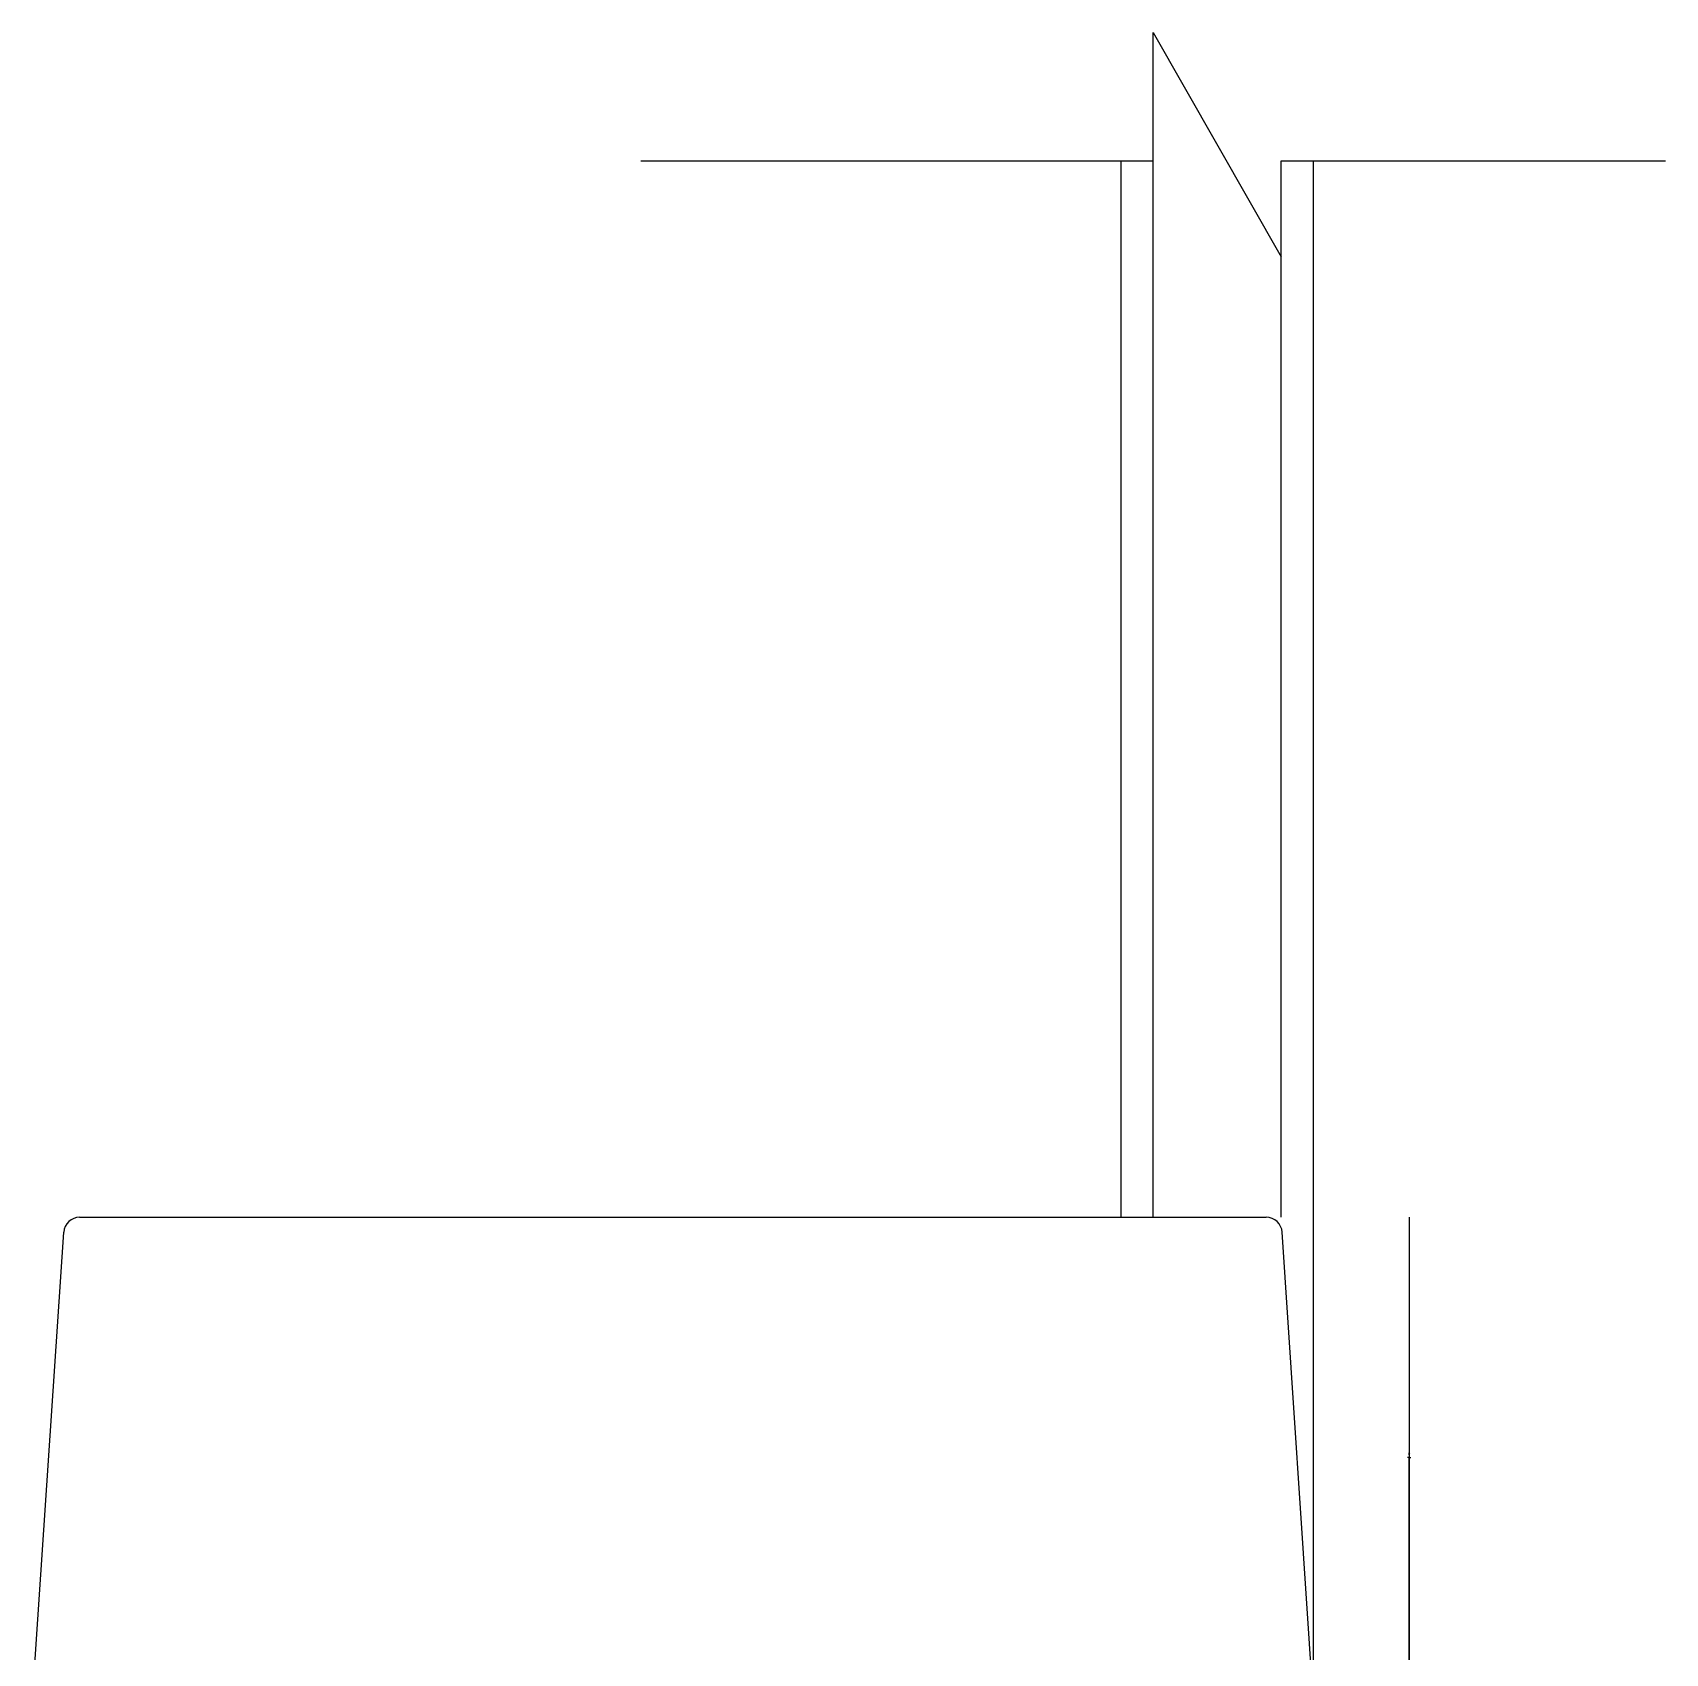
# Model space of a CAD drawing. Header units: metres. Extents: x 9080 to 10163, y 259 to 2945.
# Drawn here: x 9240 to 9750, y 2439 to 2945 of the extents above; entities that cross this region are included whole.
import ezdxf

# ---------------------------------------------------------------- set-up
doc = ezdxf.new("R2010")
doc.units = ezdxf.units.M
doc.layers.add('PUB_DIM', color=3, linetype='Continuous')
doc.layers.add('S_SURFACE', color=6, linetype='Continuous')
doc.dimstyles.get("Standard").update_dxf_attribs({"dimtxt": 2.5, "dimasz": 2.5, "dimexe": 1.25, "dimexo": 0.625, "dimtad": 1, "dimcen": 2.5, "dimazin": 3, "dimtfac": 1, "dimtmove": 0, "dimatfit": 3})

# ---------------------------------------------------------------- blocks, each defined once
blk = doc.blocks.new('*D4')
for p, q in [((9669.71, 2574.78), (9669.71, 2074.78)), ((9669.46, 2074.78), (9669.21, 2074.78)), ((9669.71, 1574.78), (9669.71, 2074.78)), ((9669.71, 2074.78), (9669.71, 2074.78)), ((9669.96, 2074.78), (9670.21, 2074.78))]:
    blk.add_line(p, q)
at = {"layer": 'Defpoints'}
for p in [(9669.71, 2574.78), (9669.71, 2074.78), (9669.71, 1574.78)]:
    blk.add_point(p, dxfattribs=at)
at = {"layer": 'PUB_DIM', "insert": (9669.71, 2075.905), "char_height": 1, "attachment_point": 5}
blk.add_mtext('0', dxfattribs=at)
blk = doc.blocks.new('*D8')
for p, q in [((9669.71, 2574.78), (9669.71, 2499.78)), ((9669.46, 2499.78), (9669.21, 2499.78)), ((9669.71, 2424.78), (9669.71, 2499.78)), ((9669.71, 2499.78), (9669.71, 2499.78)), ((9669.96, 2499.78), (9670.21, 2499.78))]:
    blk.add_line(p, q)
at = {"layer": 'Defpoints'}
for p in [(9669.71, 2574.78), (9669.71, 2499.78), (9669.71, 2424.78)]:
    blk.add_point(p, dxfattribs=at)
at = {"layer": 'PUB_DIM', "insert": (9669.71, 2500.905), "char_height": 1, "attachment_point": 5}
blk.add_mtext('0', dxfattribs=at)

msp = doc.modelspace()

# ---------------------------------------------------------------- linework, layer by layer
at = {"layer": 'S_SURFACE'}
for p, q in [((9579.71, 2574.78), (9579.71, 2904.78)), ((9589.71, 2574.78), (9589.71, 2904.78)), ((9629.71, 2574.78), (9629.71, 2904.78)), ((9639.71, 2904.78), (9639.71, 1734.78)), ((9254.39, 2574.78), (9625.06, 2574.78)), ((9239.71, 2424.78), (9249.4, 2570.12)), ((9639.71, 2424.78), (9630.03, 2570.12))]:
    msp.add_line(p, q, dxfattribs=at)
msp.add_lwpolyline([(9429.71, 2904.78), (9589.71, 2904.78), (9589.71, 2944.78), (9629.71, 2874.78), (9629.71, 2904.78), (9749.71, 2904.78)], dxfattribs=at)
for centre, start, end in [((9254.39, 2569.78), 90, 176.19), ((9625.04, 2569.78), 3.81, 90)]:
    msp.add_arc(centre, 5, start, end, dxfattribs=at)

# ---------------------------------------------------------------- dimensions: what is measured, and where the dimension line sits
at = {"layer": 'PUB_DIM'}
for base, p1, picture, middle in [((9669.71, 2074.78), (9669.71, 1574.78), '*D4', (9669.71, 2075.905)), ((9669.71, 2499.78), (9669.71, 2424.78), '*D8', (9669.71, 2500.905))]:
    dim = msp.add_linear_dim(base=base, p1=p1, p2=(9669.71, 2574.78), dimstyle='Standard', dxfattribs=at)
    dim.commit()
    dim.dimension.update_dxf_attribs({"geometry": picture, "text_midpoint": middle})

doc.saveas('drawing.dxf')
